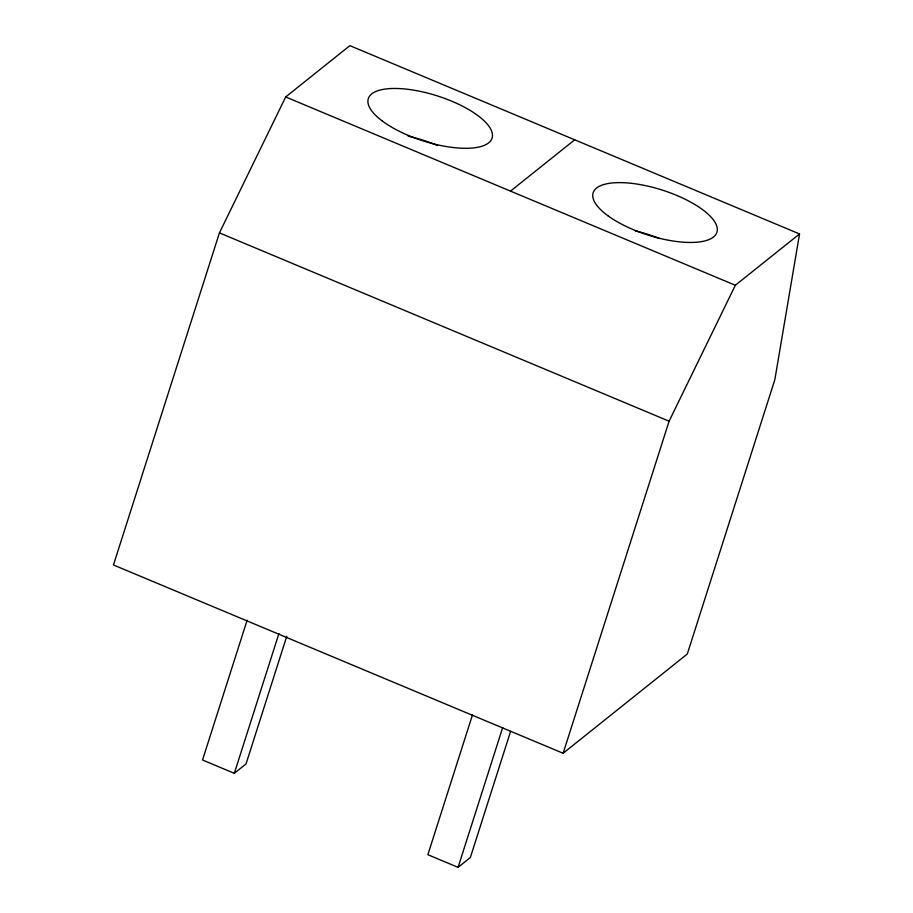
<?xml version="1.0" encoding="UTF-8"?>
<svg xmlns="http://www.w3.org/2000/svg" width="913" height="913" viewBox="0 0 913 913"><rect width="100%" height="100%" fill="white"/><g stroke="black" fill="none" stroke-linecap="round" stroke-linejoin="round"><path stroke-width="1.37" d="M799.537 233.956L774.84 379.694L687.295 654.016L563.127 753.259L113.463 564.964L219.44 232.883L285.678 96.961L349.873 45.65L799.537 233.956L735.342 285.267L669.103 421.19L563.127 753.259M247.149 620.167L202.526 759.993L234.321 773.311L246.031 763.953L286.75 636.338M234.321 773.311L278.944 633.485M472.489 714.868L427.866 854.705L458.075 867.35L470.343 857.547L510.629 731.29M458.075 867.35L502.698 727.524M510.515 191.114L574.711 139.803M285.678 96.961L735.342 285.267M219.44 232.883L669.103 421.19M635.322 230.863A64.949 23.59 17.7 0 1 659.506 238.498M408.122 136.163A64.949 23.59 17.7 0 1 437.567 145.521M608.263 216.004A64.949 23.59 17.7 0 0 714.046 236.535A64.949 23.59 17.7 0 0 642.752 185.065A64.949 23.59 17.7 0 0 608.263 216.004M382.33 121.041A64.949 23.59 17.7 0 0 488.649 142.862A64.949 23.59 17.7 0 0 419.603 91.243A64.949 23.59 17.7 0 0 382.33 121.041"/></g></svg>
